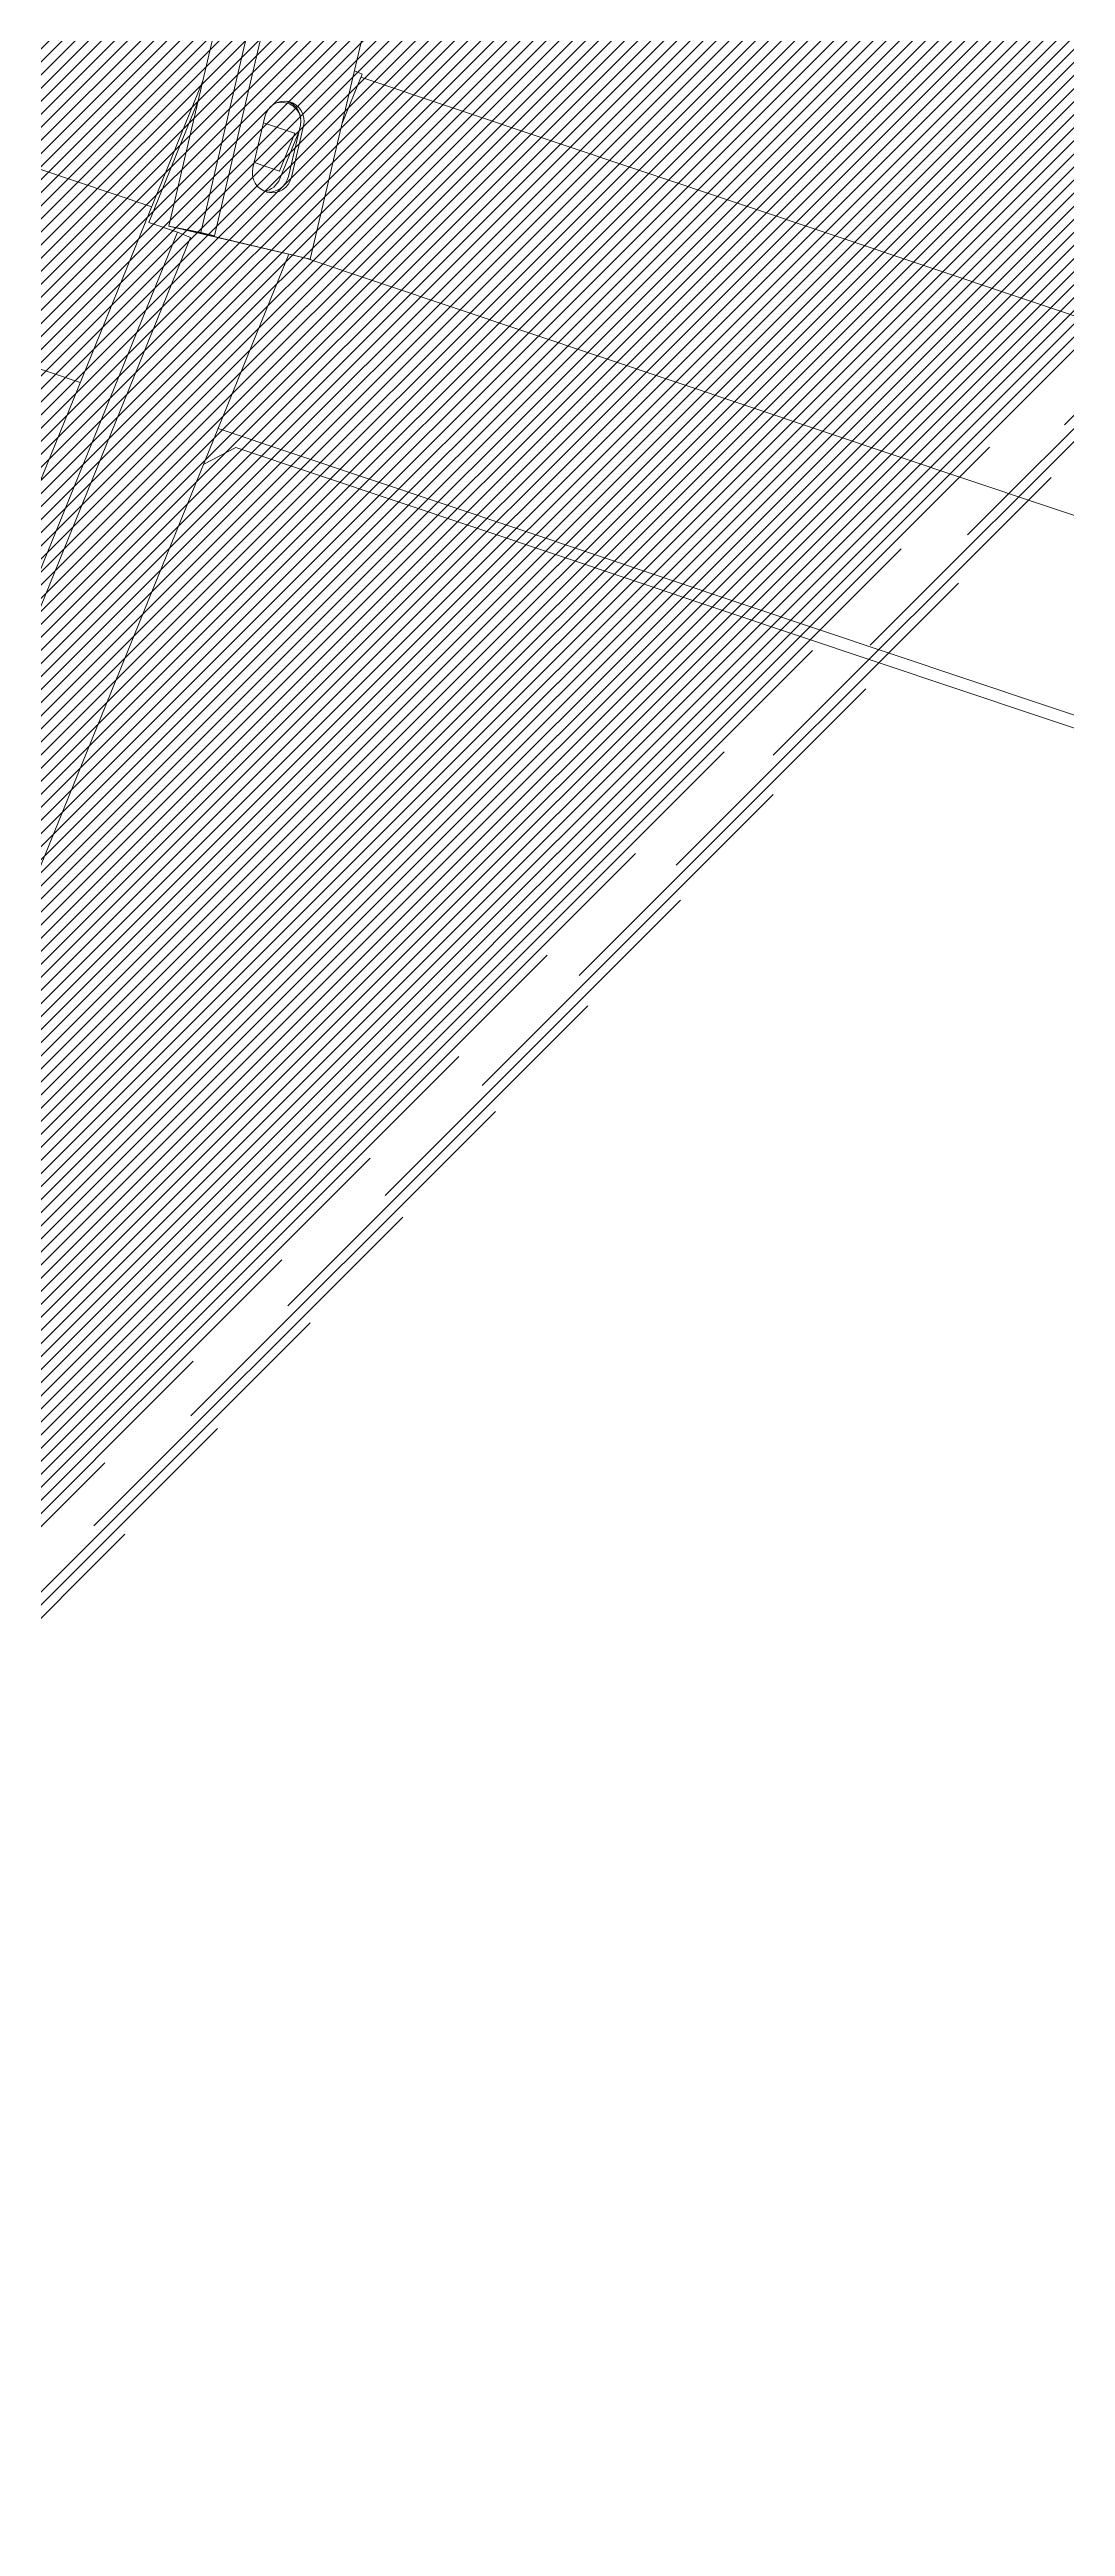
# Model space of a CAD drawing. Header units: millimetres. Extents: x -272986 to 200319, y -34579 to 49604.
# Drawn here: x 13326 to 13675, y 35831 to 36681 of the extents above; entities that cross this region are included whole.
import ezdxf

# ---------------------------------------------------------------- set-up
doc = ezdxf.new("R2010")
doc.units = ezdxf.units.MM
doc.linetypes.add('HIDDEN2', pattern=[4.762499999999999, 3.175, -1.5875])
doc.layers.get('Defpoints').update_dxf_attribs({"color": 9})
for name, color, linetype in [('X 0001 M', 7, 'Continuous'), ('X 1001 M', 8, 'HIDDEN2'), ('X 3001 D', 5, 'Continuous')]:
    doc.layers.add(name, color=color, linetype=linetype)
doc.layers.add('X 5999 H', color=7, linetype='Continuous', true_color=0xffffff)
doc.styles.add('BIT STD. 2.5', font='isocpeur.ttf', dxfattribs={"height": 2.5})
doc.dimstyles.new('BIT STD. 2.5', dxfattribs={"dimtxt": 2.5, "dimasz": 2.5, "dimexe": 1, "dimexo": 0.75, "dimgap": 1, "dimtad": 1, "dimdec": 0, "dimdsep": 46, "dimtxsty": 'BIT STD. 2.5', "dimcen": 0, "dimadec": 0, "dimazin": 0, "dimtfac": 1, "dimtdec": 0, "dimtmove": 0, "dimatfit": 3, "dimfxl": 1, "dimtfill": 1, "dimlwd": -1, "dimlwe": -1, "dimarcsym": 0})

# ---------------------------------------------------------------- blocks, each defined once
blk = doc.blocks.new('A$C89218876')
at = {"layer": 'X 1001 M', "linetype": 'Continuous', "lineweight": 0}
for p, q in [((2164.159536822335, 5496.900370361089), (2882.150081333806, 7230.282880576262)), ((2224.904531474829, 5473.698574863258), (2942.202250947059, 7205.408457472331)), ((2224.904531475157, 5473.698574864349), (2942.20225094699, 7205.408457472471)), ((2281.136902153332, 5439.602341365759), (3002.254420560294, 7180.534034368597)), ((2288.035566239028, 5445.226183138901), (2617.135799169035, 6239.771929323852)), ((2225.32776180049, 5475.184566080596), (1340.301082925766, 5748.452871632524)), ((2213.534530566121, 5438.318265731421), (1336.417386279529, 5709.144356640325)), ((1337.862946032346, 5713.799133340064), (2214.980090318935, 5442.97304243116)), ((1388.184059746549, 5681.489862457602), (2210.576345795278, 5427.561080566822)), ((2161.842790764396, 5494.786721447388), (2163.135465801413, 5497.401982368516)), ((2179.784718144681, 5489.246820548828), (2163.135465801406, 5497.401982368521)), ((2177.475701459469, 5462.413724418133), (2181.642764053915, 5472.473903448901)), ((2196.431390197646, 5469.676883878641), (2179.233014819474, 5474.987199386658)), ((2196.727208674729, 5470.7526023951), (2179.528833296557, 5476.06291790312)), ((2197.038632354201, 5466.706285257298), (2181.666888150052, 5474.235696119184)), ((2194.410971421628, 5466.715319826666), (2181.827397350575, 5472.87902500115)), ((2210.576345795278, 5427.56108056682), (2225.031943323418, 5474.108847564145)), ((2225.327761800505, 5475.184566080603), (2212.317724025175, 5433.291575783012)), ((2225.031943323414, 5474.108847564132), (2225.327761800501, 5475.184566080592)), ((2175.481265988681, 5463.029543143868), (2192.679641366849, 5457.719227635851)), ((2194.413743912257, 5466.722013211163), (2190.910885021665, 5458.265363770419)), ((3054.799368913031, 5060.645828474871), (2223.138322952938, 5468.011292647112)), ((2292.965026861631, 5433.808671534154), (2288.035566239028, 5445.226183138901)), ((2161.61870354932, 5442.67765530938), (3032.797123497039, 5015.955731584869)), ((2208.917783411896, 5420.787599143474), (2168.677685164068, 5440.498064579711)), ((2210.576345795278, 5427.56108056682), (2213.534530566121, 5438.318265731426)), ((2212.317724025175, 5433.291575783012), (2214.980090318935, 5442.97304243116)), ((2212.862904426416, 5430.357646376095), (2215.019294290076, 5434.720322206957)), ((2214.980090318935, 5442.97304243116), (2213.534530566121, 5438.318265731428)), ((2215.019294290079, 5434.720322206964), (3039.336981154614, 5030.951793229764)), ((2208.917783411896, 5420.787599143472), (2212.862904426416, 5430.357646376095)), ((3037.180591290948, 5026.589117398895), (2212.862904426416, 5430.357646376095)), ((1367.811990862836, 3404.494139109061), (2203.548150596587, 5422.139710503803)), ((1367.81199086273, 3404.494139109094), (2203.548150596489, 5422.139710503858)), ((1423.817596315337, 3369.850445927471), (2262.036833262046, 5393.490696006156))]:
    blk.add_line(p, q, dxfattribs=at)
for centre, major_axis, ratio, start_param, end_param in [((2177.505049642616, 5469.546230523496), (-6.749444350509479, 1.856071377764491), 0.9747886150742457, -1.60271967168983, 1.538872981899963), ((2177.856594645764, 5468.515569074041), (-6.471671605432705, 2.667858060578128), 0.9731837064459371, -1.044552714500134, 0.6525342260638427), ((2177.209231165529, 5468.470512007038), (-6.749444350507505, 1.856071377763953), 0.9747886150742462, -1.602719671690069, -0.08184178836282419), ((2187.894708177511, 5469.27555023503), (-6.467156727573546, 2.678784026553449), 0.974370064785235, -0.1476649782636645, -2.37476704967321e-13), ((2194.703425020787, 5464.235915015477), (6.74944435050937, -1.85607137776446), 0.9747886150742457, -1.602719671689807, 1.538872981899986), ((2194.407606543704, 5463.160196499019), (6.749444350508726, -1.856071377764289), 0.9747886150742456, 0.08184178836508314, 1.538872981899964), ((2187.894708178796, 5469.275550234519), (6.467156726297931, -2.678784026041393), 0.974370064785235, 1.402471185929741e-13, 0.0188263858108284), ((2194.019686545074, 5460.598539094095), (-6.471671605435381, 2.667858060578443), 0.9731837064459371, -2.665358582010302, -1.637028945458903)]:
    blk.add_ellipse(centre, major_axis=major_axis, ratio=ratio, start_param=start_param, end_param=end_param, dxfattribs=at)
at = {"layer": 'X 1001 M', "linetype": 'Continuous', "lineweight": 0, "extrusion": (0, 0, -1)}
blk.add_ellipse((2188.109920781309, 5469.795119422424), major_axis=(-6.467156727394586, 2.678784026473341), ratio=0.9743700647852351, start_param=4.368886562676204e-14, end_param=0.06668851976468812, dxfattribs=at)
blk = doc.blocks.new('*D199')
at = {"layer": 'Defpoints', "color": 0, "transparency": 16777216}
for p in [(7798.500000000004, 48049.6266134193), (13298.73009767515, 32947.91523915234), (13433.78749288179, 32812.85784394571), (7798.500000000005, 28976.69833391263), (10442.97395414159, 28578.83418067859)]:
    blk.add_point(p, dxfattribs=at)
at = {"layer": 'X 3001 D', "color": 0, "transparency": 16777216}
for p, q in [((13465.60729803519, 32781.03803879231), (15065.76360887852, 31180.88172794907)), ((7798.500000000009, 28931.69833391263), (7798.500000000005, 28170.68257981101))]:
    blk.add_line(p, q, dxfattribs=at)
blk.add_arc((7798.500000000004, 38448.14533682715), 10217.46275701613, 270.8411524771072, 314.1588475228945, dxfattribs=at)
for points in [[(14898.9480455206, 31135.83049339961), (14934.04291065631, 31100.21658542665), (15023.33720200733, 31223.30813482026)], [(7948.679468218535, 28206.78430946359), (7948.312449508589, 28256.78296241811), (7798.500000000002, 28230.68257981101)]]:
    blk.add_solid(points, dxfattribs=at)
at = {"layer": 'X 3001 D', "color": 0, "transparency": 16777216, "insert": (14404.54209814488, 30831.3797954061), "char_height": 150, "attachment_point": 5, "rotation": 40.93519081505226, "style": 'BIT STD. 2.5', "bg_fill": 3, "box_fill_scale": 1.1, "bg_fill_color": 256, "bg_fill_true_color": 13158600, "bg_fill_transparency": 0}
blk.add_mtext('45° - {\\C7;D02}', dxfattribs=at)
blk = doc.blocks.new('*D207')
at = {"layer": 'Defpoints', "color": 0, "transparency": 16777216}
for p in [(-1697.652812223383, 38448.1453368331), (18712.73677971439, 38448.14533683308), (-1494.548231680183, 37361.94378016468), (629.7756534943219, 35838.94305704558), (308.4007771855395, 35721.97216802819)]:
    blk.add_point(p, dxfattribs=at)
at = {"layer": 'X 3001 D', "color": 0, "transparency": 16777216}
blk.add_line((266.1146092501731, 35706.58126157853), (-1049.939153341573, 35227.5768653011), dxfattribs=at)
blk.add_arc((7798.499999999931, 38448.14533683309), 9356.312268091622, 180.9185733356454, 199.0814266643548, dxfattribs=at)
for points in [[(-1581.609068072472, 38297.94975663623), (-1531.610674496145, 38298.35055557202), (-1557.812268091689, 38448.1453368331)], [(-1020.168984496206, 35397.82059728082), (-1067.289187300493, 35381.09676734619), (-993.5575960944161, 35248.09807390065)]]:
    blk.add_solid(points, dxfattribs=at)
at = {"layer": 'X 3001 D', "color": 0, "transparency": 16777216, "insert": (-1094.55627806037, 36009.88733002915), "char_height": 150, "attachment_point": 5, "rotation": 285.3323221339503, "style": 'BIT STD. 2.5', "bg_fill": 3, "box_fill_scale": 1.1, "bg_fill_color": 256, "bg_fill_true_color": 13158600, "bg_fill_transparency": 0}
blk.add_mtext('20° - {\\C7;N01}', dxfattribs=at)
blk = doc.blocks.new('*D368')
at = {"layer": 'Defpoints', "color": 0, "transparency": 16777216}
for p in [(7798.500000000011, 48049.6266134193), (10335.20730825332, 47913.84083295393), (13419.10516482997, 44067.48138301812), (7798.500000030248, 38448.14533673238), (7798.500000000013, 29039.70000823381)]:
    blk.add_point(p, dxfattribs=at)
at = {"layer": 'X 3001 D', "color": 0, "transparency": 16777216}
for p, q in [((7798.500000000011, 48094.6266134193), (7798.500000000015, 48307.85325048748)), ((13450.92856260212, 44099.29759514708), (14771.15348572677, 45419.2244148036))]:
    blk.add_line(p, q, dxfattribs=at)
blk.add_arc((7798.500000000013, 38448.14533670215), 9799.70791378534, 45.87054156565792, 89.12298908251194, dxfattribs=at)
for points in [[(7948.304274739658, 48221.70598925938), (7948.686939206083, 48271.704524917), (7798.500000000015, 48247.85325048749)], [(14639.40337929198, 45499.87648559462), (14604.31563808265, 45464.25555892465), (14728.72228869722, 45376.80279863165)]]:
    blk.add_solid(points, dxfattribs=at)
at = {"layer": 'X 3001 D', "color": 0, "transparency": 16777216, "insert": (14294.75234036327, 45964.67750319112), "char_height": 150, "attachment_point": 5, "rotation": 319.16439379943586, "style": 'BIT STD. 2.5', "bg_fill": 3, "box_fill_scale": 1.1, "bg_fill_color": 256, "bg_fill_true_color": 13158600, "bg_fill_transparency": 0}
blk.add_mtext('{\\C7;D01} - 45°', dxfattribs=at)
blk = doc.blocks.new('*D435')
at = {"layer": 'Defpoints', "color": 0, "transparency": 16777216}
for p in [(-1697.652812223386, 38448.14533683308), (18712.73677971438, 38448.14533683306), (18508.50365084157, 38139.1853634545), (14424.31849579528, 37876.4873732236), (15619.75213350537, 37771.9004819264)]:
    blk.add_point(p, dxfattribs=at)
at = {"layer": 'X 3001 D', "color": 0, "transparency": 16777216}
for p, q in [((15664.5808949195, 37767.97847350276), (18532.34648314251, 37517.08149488347)), ((18458.44674883477, 37372.97766116984), (18356.72708640754, 36373.13861898571))]:
    blk.add_line(p, q, dxfattribs=at)
for start, end in [(355.8090589174589, 359.1909410825406), (354.1909410825402, 354.9999999999996)]:
    blk.add_arc((7890.238072449534, 38448.14533683308), 10622.75953594052, start, end, dxfattribs=at)
for points in [[(18486.93918465029, 38298.32558328834), (18536.9379384345, 38297.97256767245), (18512.99760839005, 38448.14533683305)], [(18509.51245035451, 37669.82561863723), (18459.67318958528, 37673.83162487485), (18472.574801257, 37522.31083944833)]]:
    blk.add_solid(points, dxfattribs=at)
at = {"layer": 'X 3001 D', "color": 0, "transparency": 16777216, "insert": (18273.22365420688, 36886.72772610161), "char_height": 150, "attachment_point": 5, "rotation": 84.19094108254046, "style": 'BIT STD. 2.5', "bg_fill": 3, "box_fill_scale": 1.1, "bg_fill_color": 256, "bg_fill_true_color": 13158600, "bg_fill_transparency": 0}
blk.add_mtext('5° - {\\C7;MH01}', dxfattribs=at)
blk = doc.blocks.new('*D437')
at = {"layer": 'Defpoints', "color": 0, "transparency": 16777216}
for p in [(-1697.652812223389, 38448.14533683308), (18712.73677971438, 38448.14533683307), (14088.47147328214, 34043.85989611459, 5.156820563569529e-06), (18614.89811660113, 33782.40662531552), (15367.37651406424, 33148.36094590519, 5.156824802691937e-06)]:
    blk.add_point(p, dxfattribs=at)
at = {"layer": 'X 3001 D', "color": 0, "transparency": 16777216}
for p, q in [((18757.73677971438, 38448.14533683307), (19638.29566634971, 38448.14533683306)), ((15404.23835605725, 33122.55000626941), (17497.09282405513, 31657.11753140243))]:
    blk.add_line(p, q, dxfattribs=at)
blk.add_arc((7798.499999992413, 38448.14533683307), 11779.79566635729, 325.7295903287309, 359.2704096712876, dxfattribs=at)
for points in [[(19552.34114800733, 38298.30754794917), (19602.34013458278, 38297.98920626429), (19578.29566634971, 38448.14533683306)], [(17553.76579497261, 31800.74147849837), (17512.62642961779, 31829.1589487975), (17447.94370139778, 31691.53211758347)]]:
    blk.add_solid(points, dxfattribs=at)
at = {"layer": 'X 3001 D', "color": 0, "transparency": 16777216, "insert": (18904.33901499743, 34946.48774591899), "char_height": 150, "attachment_point": 5, "rotation": 72.50000000000921, "style": 'BIT STD. 2.5', "bg_fill": 3, "box_fill_scale": 1.1, "bg_fill_color": 256, "bg_fill_true_color": 13158600, "bg_fill_transparency": 0}
blk.add_mtext('35°', dxfattribs=at)

msp = doc.modelspace()

# ---------------------------------------------------------------- hatches: boundary and pattern name
at = {"layer": 'X 5999 H'}
h = msp.add_hatch(dxfattribs=at)
h.set_pattern_fill('ANSI31', color=9)
h.set_pattern_definition([(45, (25000, 0), (-2.245064030267288, 2.245064030267288), [])])
edge = h.paths.add_edge_path()
edge.add_arc((7798.495709340539, 38448.14022343156), 7825.604719989263, 2.5931019493610847, 94.99996544218982, ccw=False)
edge.add_line((15616.08719766553, 38802.19185128674), (15658.44324566444, 38804.11004727978))
edge.add_arc((7798.49570953186, 38448.14022323), 7825.604719789878, 274.9544870486653, 357.3991416812109)
edge.add_line((15616.03919657416, 38093.03029855866), (15658.3937445236, 38091.10627736974))
edge.add_arc((7798.497359975252, 38448.13677386827), 7868.001140776875, 274.9544772441851, 357.39916567125465, ccw=False)
edge.add_arc((7798.49533508634, 38448.14003367921), 7868.004563266586, 2.593102689917272, 274.9516218145841)
edge.add_arc((7798.495709750798, 38448.14022345812), 7825.604719998234, 2.599526489034937, 274.95161897712)

# ---------------------------------------------------------------- linework, layer by layer
msp.add_lwpolyline([(8474.349265823643, 30651.77496749414, 0.3760976755569247), (15616.03919657416, 38093.03029855866), (15658.3937445236, 38091.10627736974, -0.3760978438709941), (8478.011115840709, 30609.53339017448)], format="xyb")
msp.add_circle((7798.500000000007, 38448.14533683308), 7798.5)
at = {"layer": 'X 0001 M', "linetype": 'Continuous'}
for centre, radius, start, end in [((7798.49533508634, 38448.14003367921), 7868.004563266586, 2.593102689917272, 274.9516218145841), ((7798.495709750798, 38448.14022345812), 7825.604719998234, 2.599526489034937, 274.95161897712)]:
    msp.add_arc(centre, radius, start, end, dxfattribs=at)

# ---------------------------------------------------------------- block references
at = {"layer": 'X 1001 M', "rotation": 273.9910714243701}
msp.add_blockref('A$C89218876', (7798.500000130947, 38448.14533676262), dxfattribs=at)

# ---------------------------------------------------------------- next in the draw order: dimensions: what is measured, and where the dimension line sits
at = {"layer": 'X 3001 D'}
dim = msp.add_angular_dim_2l(base=(10442.97395414159, 28578.83418067859), line1=((7798.500000000007, 28976.69833391263), (7798.500000000004, 48049.6266134193)), line2=((13298.73009767515, 32947.91523915234), (13433.78749288179, 32812.85784394571)), text='<> - {\\C7;D02}', dimstyle='BIT STD. 2.5', override={"dimscale": 0, "dimjust": 2}, dxfattribs=at)
dim.commit()
dim.dimension.update_dxf_attribs({"geometry": '*D199', "text_midpoint": (14493.0319915258, 30729.35096170292), "dimtype": 162})

# ---------------------------------------------------------------- next in the draw order: dimensions: what is measured, and where the dimension line sits
dim = msp.add_angular_dim_2l(base=(-1494.548231680183, 37361.94378016468), line1=((629.7756534943212, 35838.94305704557), (308.4007771855402, 35721.97216802819)), line2=((18712.73677971439, 38448.14533683308), (-1697.652812223382, 38448.14533683309)), text='<> - {\\C7;N01}', dimstyle='BIT STD. 2.5', override={"dimscale": 0}, dxfattribs=at)
dim.commit()
dim.dimension.update_dxf_attribs({"geometry": '*D207', "text_midpoint": (-1224.806208923999, 35974.17599222985), "dimtype": 162})

# ---------------------------------------------------------------- next in the draw order: dimensions: what is measured, and where the dimension line sits
dim = msp.add_angular_dim_2l(base=(10335.20730825332, 47913.84083295393), line1=((7798.500000030253, 38448.14533673238), (13419.10516482996, 44067.48138301813)), line2=((7798.500000000012, 48049.6266134193), (7798.500000000012, 29039.70000823381)), text='{\\C7;D01} - <>', dimstyle='BIT STD. 2.5', override={"dimscale": 0, "dimjust": 1}, dxfattribs=at)
dim.commit()
dim.dimension.update_dxf_attribs({"geometry": '*D368', "text_midpoint": (14206.43991476827, 45862.49502121439), "dimtype": 162})

# ---------------------------------------------------------------- next in the draw order: dimensions: what is measured, and where the dimension line sits
dim = msp.add_angular_dim_2l(base=(18508.50365084157, 38139.1853634545), line1=((15619.75213350537, 37771.90048192641), (14424.31849579528, 37876.4873732236)), line2=((18712.73677971438, 38448.14533683307), (-1697.652812223387, 38448.14533683308)), text='<> - {\\C7;MH01}', dimstyle='BIT STD. 2.5', dxfattribs=at)
dim.commit()
dim.dimension.update_dxf_attribs({"geometry": '*D435', "text_midpoint": (18273.22365420688, 36886.72772610161)})

# ---------------------------------------------------------------- next in the draw order: dimensions: what is measured, and where the dimension line sits
dim = msp.add_angular_dim_2l(base=(18614.89811660113, 33782.40662531552), line1=((14088.47147328214, 34043.8598961146, 5.156820563569529e-06), (15367.37651406424, 33148.36094590519, 5.156824802691937e-06)), line2=((18712.73677971438, 38448.14533683307), (-1697.652812223387, 38448.14533683308)), dimstyle='BIT STD. 2.5', dxfattribs=at)
dim.commit()
dim.dimension.update_dxf_attribs({"geometry": '*D437', "text_midpoint": (18904.33901499742, 34946.48774591899)})

doc.saveas('drawing.dxf')
